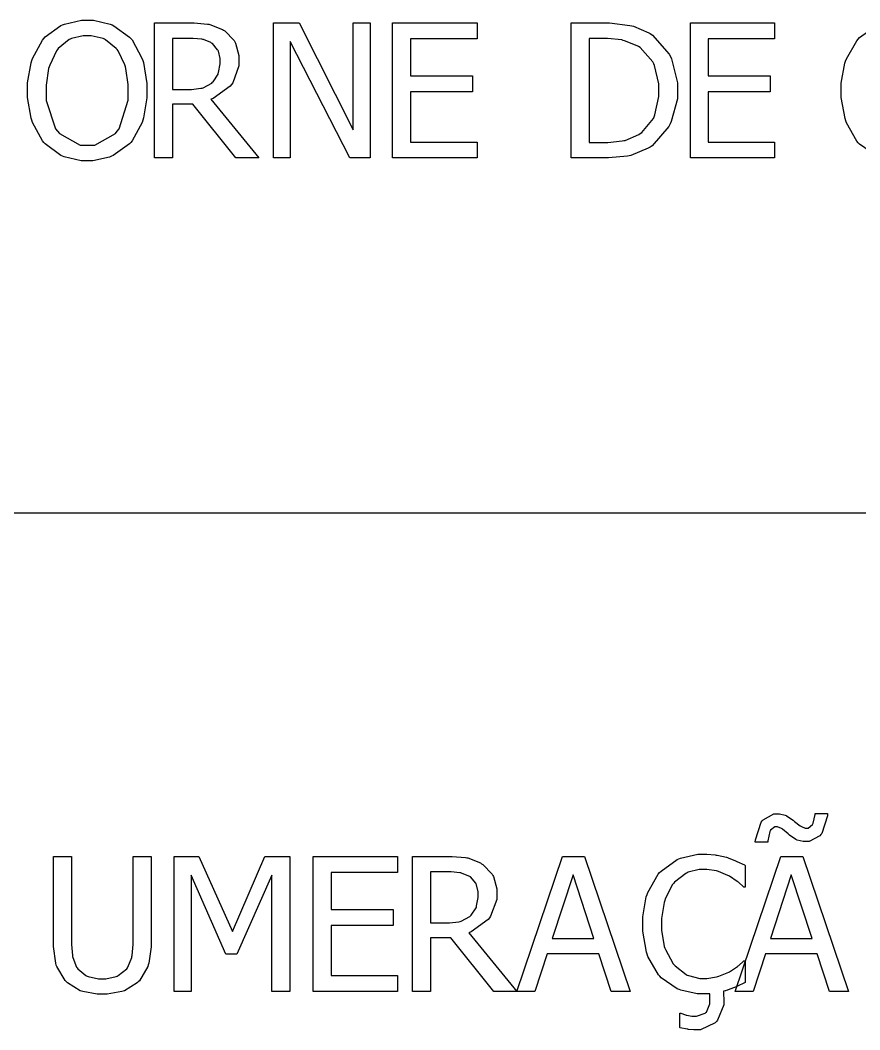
# Model space of a CAD drawing. Header units: millimetres. Extents: x 1974 to 2099, y 1386 to 1555.
# Drawn here: x 2086.345 to 2087.396, y 1481.83 to 1483.093 of the extents above; entities that cross this region are included whole.
import ezdxf

# ---------------------------------------------------------------- set-up
doc = ezdxf.new("R2010")
doc.units = ezdxf.units.MM
doc.layers.add('TEXTO', color=4, linetype='Continuous')

msp = doc.modelspace()

# ---------------------------------------------------------------- linework, layer by layer
at = {"layer": 'TEXTO', "color": 0}
for p, q in [((2086.4003, 1483.0883), (2086.4216, 1483.0931)), ((2086.4216, 1483.0931), (2086.4288, 1483.0931)), ((2086.4288, 1483.0931), (2086.4365, 1483.0931)), ((2086.4365, 1483.0931), (2086.4576, 1483.0882)), ((2086.376, 1483.0722), (2086.3957, 1483.0864)), ((2086.3957, 1483.0864), (2086.398, 1483.0873)), ((2086.398, 1483.0873), (2086.4003, 1483.0883)), ((2086.4576, 1483.0882), (2086.4599, 1483.0872)), ((2086.4599, 1483.0872), (2086.4622, 1483.0862)), ((2086.4622, 1483.0862), (2086.4817, 1483.0721)), ((2086.5129, 1482.9207), (2086.5129, 1483.0897)), ((2086.5129, 1483.0897), (2086.5564, 1483.0897)), ((2086.5564, 1483.0897), (2086.5625, 1483.0897)), ((2086.5625, 1483.0897), (2086.5792, 1483.0883)), ((2086.5792, 1483.0883), (2086.5808, 1483.088)), ((2086.5808, 1483.088), (2086.5823, 1483.0878)), ((2086.5823, 1483.0878), (2086.598, 1483.0816)), ((2086.598, 1483.0816), (2086.5994, 1483.0806)), ((2086.5994, 1483.0806), (2086.6008, 1483.0798)), ((2086.6008, 1483.0798), (2086.6126, 1483.0677)), ((2086.6619, 1482.9207), (2086.6619, 1483.0897)), ((2086.6619, 1483.0897), (2086.6938, 1483.0897)), ((2086.6938, 1483.0897), (2086.7617, 1482.9559)), ((2086.7617, 1482.9559), (2086.7617, 1483.0897)), ((2086.7617, 1483.0897), (2086.7827, 1483.0897)), ((2086.7827, 1483.0897), (2086.7827, 1482.9207)), ((2086.7827, 1483.0897), (2086.7827, 1483.0897)), ((2086.8109, 1482.9207), (2086.8109, 1483.0897)), ((2086.8109, 1483.0897), (2086.9166, 1483.0897)), ((2086.9166, 1483.0897), (2086.9166, 1483.0697)), ((2087.0344, 1482.9207), (2087.0344, 1483.0897)), ((2087.0344, 1483.0897), (2087.0729, 1483.0897)), ((2087.0729, 1483.0897), (2087.0822, 1483.0897)), ((2087.0822, 1483.0897), (2087.1079, 1483.0867)), ((2087.1079, 1483.0867), (2087.1102, 1483.086)), ((2087.1102, 1483.086), (2087.1124, 1483.0855)), ((2087.1124, 1483.0855), (2087.1317, 1483.0774)), ((2087.1835, 1482.9207), (2087.1835, 1483.0897)), ((2087.1835, 1483.0897), (2087.289, 1483.0897)), ((2087.289, 1483.0897), (2087.289, 1483.0697)), ((2087.3952, 1483.0714), (2087.4152, 1483.0858)), ((2086.3603, 1483.0452), (2086.3728, 1483.0683)), ((2086.3728, 1483.0683), (2086.3744, 1483.0703)), ((2086.3744, 1483.0703), (2086.376, 1483.0722)), ((2086.406, 1483.0688), (2086.3926, 1483.0578)), ((2086.4075, 1483.0695), (2086.406, 1483.0688)), ((2086.409, 1483.0703), (2086.4075, 1483.0695)), ((2086.4236, 1483.0737), (2086.409, 1483.0703)), ((2086.429, 1483.0737), (2086.4236, 1483.0737)), ((2086.4339, 1483.0737), (2086.429, 1483.0737)), ((2086.4486, 1483.0702), (2086.4339, 1483.0737)), ((2086.4502, 1483.0694), (2086.4486, 1483.0702)), ((2086.4517, 1483.0687), (2086.4502, 1483.0694)), ((2086.4652, 1483.0577), (2086.4517, 1483.0687)), ((2086.4817, 1483.0721), (2086.4833, 1483.0703)), ((2086.4833, 1483.0703), (2086.4849, 1483.0684)), ((2086.4833, 1483.0703), (2086.4833, 1483.0703)), ((2086.4849, 1483.0684), (2086.4973, 1483.0455)), ((2086.5576, 1483.0703), (2086.5354, 1483.0703)), ((2086.5354, 1483.0703), (2086.5354, 1483.0066)), ((2086.5612, 1483.0703), (2086.5576, 1483.0703)), ((2086.5723, 1483.0693), (2086.5612, 1483.0703)), ((2086.5733, 1483.0691), (2086.5723, 1483.0693)), ((2086.5744, 1483.0689), (2086.5733, 1483.0691)), ((2086.5836, 1483.0651), (2086.5744, 1483.0689)), ((2086.6126, 1483.0677), (2086.6135, 1483.066)), ((2086.6135, 1483.066), (2086.6143, 1483.0646)), ((2086.7576, 1482.9207), (2086.6829, 1483.0664)), ((2086.6829, 1483.0664), (2086.6829, 1482.9207)), ((2086.9166, 1483.0697), (2086.8334, 1483.0697)), ((2086.8334, 1483.0697), (2086.8334, 1483.0234)), ((2087.0739, 1483.0703), (2087.0568, 1483.0703)), ((2087.0568, 1483.0703), (2087.0568, 1482.94)), ((2087.0798, 1483.0703), (2087.0739, 1483.0703)), ((2087.0976, 1483.0684), (2087.0798, 1483.0703)), ((2087.0993, 1483.0679), (2087.0976, 1483.0684)), ((2087.101, 1483.0675), (2087.0993, 1483.0679)), ((2087.117, 1483.0611), (2087.101, 1483.0675)), ((2087.1317, 1483.0774), (2087.1333, 1483.0763)), ((2087.1333, 1483.0763), (2087.136, 1483.0745)), ((2087.136, 1483.0745), (2087.1571, 1483.0506)), ((2087.289, 1483.0697), (2087.2059, 1483.0697)), ((2087.2059, 1483.0697), (2087.2059, 1483.0234)), ((2087.3788, 1483.0446), (2087.3919, 1483.0675)), ((2087.3919, 1483.0675), (2087.3935, 1483.0695)), ((2087.3935, 1483.0695), (2087.3952, 1483.0714)), ((2086.3903, 1483.0549), (2086.3818, 1483.0369)), ((2086.3914, 1483.0563), (2086.3903, 1483.0549)), ((2086.3926, 1483.0578), (2086.3914, 1483.0563)), ((2086.4663, 1483.0563), (2086.4652, 1483.0577)), ((2086.4674, 1483.0549), (2086.4663, 1483.0563)), ((2086.476, 1483.0371), (2086.4674, 1483.0549)), ((2086.5845, 1483.0646), (2086.5836, 1483.0651)), ((2086.5854, 1483.0639), (2086.5845, 1483.0646)), ((2086.592, 1483.0562), (2086.5854, 1483.0639)), ((2086.5925, 1483.0552), (2086.592, 1483.0562)), ((2086.593, 1483.0542), (2086.5925, 1483.0552)), ((2086.5951, 1483.0454), (2086.593, 1483.0542)), ((2086.6143, 1483.0646), (2086.6187, 1483.049)), ((2087.1186, 1483.0601), (2087.117, 1483.0611)), ((2087.1206, 1483.0589), (2087.1186, 1483.0601)), ((2087.1366, 1483.041), (2087.1206, 1483.0589)), ((2086.3585, 1483.0399), (2086.3594, 1483.0425)), ((2086.3594, 1483.0425), (2086.3603, 1483.0452)), ((2086.4973, 1483.0455), (2086.4983, 1483.0427)), ((2086.4983, 1483.0427), (2086.4991, 1483.04)), ((2086.5951, 1483.0421), (2086.5951, 1483.0454)), ((2086.5951, 1483.0387), (2086.5951, 1483.0421)), ((2086.5951, 1483.0421), (2086.5951, 1483.0421)), ((2086.6187, 1483.049), (2086.6187, 1483.0438)), ((2086.6187, 1483.0438), (2086.6187, 1483.0361)), ((2087.1376, 1483.0387), (2087.1366, 1483.041)), ((2087.1571, 1483.0506), (2087.1586, 1483.0477)), ((2087.1586, 1483.0477), (2087.1601, 1483.0447)), ((2087.1601, 1483.0447), (2087.1676, 1483.0149)), ((2087.3769, 1483.0394), (2087.3778, 1483.042)), ((2087.3778, 1483.042), (2087.3788, 1483.0446)), ((2086.3542, 1483.0146), (2086.3585, 1483.0399)), ((2086.3805, 1483.0325), (2086.3775, 1483.012)), ((2086.3811, 1483.0346), (2086.3805, 1483.0325)), ((2086.3818, 1483.0369), (2086.3811, 1483.0346)), ((2086.4766, 1483.0349), (2086.476, 1483.0371)), ((2086.4772, 1483.0327), (2086.4766, 1483.0349)), ((2086.4802, 1483.0126), (2086.4772, 1483.0327)), ((2086.4991, 1483.04), (2086.5035, 1483.0139)), ((2086.5928, 1483.0267), (2086.5932, 1483.0278)), ((2086.5932, 1483.0278), (2086.5951, 1483.0387)), ((2086.6187, 1483.0361), (2086.6108, 1483.0149)), ((2087.1388, 1483.0364), (2087.1376, 1483.0387)), ((2087.1441, 1483.0137), (2087.1388, 1483.0364)), ((2087.3724, 1483.0143), (2087.3769, 1483.0394)), ((2086.5846, 1483.0144), (2086.5856, 1483.0154)), ((2086.5856, 1483.0154), (2086.5864, 1483.0162)), ((2086.5864, 1483.0162), (2086.5925, 1483.0256)), ((2086.5925, 1483.0256), (2086.5928, 1483.0267)), ((2086.8334, 1483.0234), (2086.9108, 1483.0234)), ((2086.9108, 1483.0234), (2086.9108, 1483.0034)), ((2087.2059, 1483.0234), (2087.2834, 1483.0234)), ((2087.2834, 1483.0234), (2087.2834, 1483.0034)), ((2086.3542, 1483.0051), (2086.3542, 1483.0146)), ((2086.3542, 1482.9966), (2086.3542, 1483.0051)), ((2086.3775, 1483.012), (2086.3775, 1483.0051)), ((2086.3775, 1483.0051), (2086.3775, 1482.9925)), ((2086.4802, 1483.0051), (2086.4802, 1483.0126)), ((2086.4802, 1482.9932), (2086.4802, 1483.0051)), ((2086.4802, 1483.0051), (2086.4802, 1483.0051)), ((2086.5035, 1483.0139), (2086.5035, 1483.0051)), ((2086.5035, 1483.0051), (2086.5035, 1482.9959)), ((2086.5354, 1483.0066), (2086.5551, 1483.0066)), ((2086.5551, 1483.0066), (2086.5594, 1483.0066)), ((2086.5594, 1483.0066), (2086.5711, 1483.0081)), ((2086.5711, 1483.0081), (2086.5725, 1483.0082)), ((2086.5725, 1483.0082), (2086.5737, 1483.0085)), ((2086.5737, 1483.0085), (2086.5846, 1483.0144)), ((2086.6076, 1483.0107), (2086.5863, 1482.9953)), ((2086.6092, 1483.0127), (2086.6076, 1483.0107)), ((2086.6108, 1483.0149), (2086.6092, 1483.0127)), ((2086.9108, 1483.0034), (2086.8334, 1483.0034)), ((2086.8334, 1483.0034), (2086.8334, 1482.9407)), ((2087.1441, 1483.0054), (2087.1441, 1483.0137)), ((2087.1441, 1482.9977), (2087.1441, 1483.0054)), ((2087.1441, 1483.0054), (2087.1441, 1483.0054)), ((2087.1676, 1483.0149), (2087.1676, 1483.005)), ((2087.1676, 1483.005), (2087.1676, 1482.9946)), ((2087.1676, 1483.005), (2087.1676, 1483.005)), ((2087.2834, 1483.0034), (2087.2059, 1483.0034)), ((2087.2059, 1483.0034), (2087.2059, 1482.9407)), ((2087.3724, 1483.005), (2087.3724, 1483.0143)), ((2087.3724, 1482.9962), (2087.3724, 1483.005)), ((2086.3585, 1482.9707), (2086.3542, 1482.9966)), ((2086.3775, 1482.9925), (2086.3892, 1482.9573)), ((2086.4686, 1482.9573), (2086.4802, 1482.9932)), ((2086.5035, 1482.9959), (2086.4993, 1482.9708)), ((2086.5863, 1482.9953), (2086.5836, 1482.9942)), ((2086.5836, 1482.9942), (2086.6436, 1482.9207)), ((2086.5836, 1482.9942), (2086.5836, 1482.9942)), ((2087.1392, 1482.9746), (2087.1441, 1482.9977)), ((2087.1676, 1482.9946), (2087.1597, 1482.9664)), ((2087.3771, 1482.97), (2087.3724, 1482.9962)), ((2086.561, 1482.9879), (2086.5354, 1482.9879)), ((2086.5354, 1482.9879), (2086.5354, 1482.9207)), ((2086.6146, 1482.9207), (2086.561, 1482.9879)), ((2086.3594, 1482.9679), (2086.3585, 1482.9707)), ((2086.3603, 1482.9652), (2086.3594, 1482.9679)), ((2086.3727, 1482.9422), (2086.3603, 1482.9652)), ((2086.4974, 1482.9653), (2086.4849, 1482.9422)), ((2086.4983, 1482.968), (2086.4974, 1482.9653)), ((2086.4993, 1482.9708), (2086.4983, 1482.968)), ((2087.1226, 1482.9526), (2087.1373, 1482.9702)), ((2087.1373, 1482.9702), (2087.1382, 1482.9723)), ((2087.1382, 1482.9723), (2087.1392, 1482.9746)), ((2087.1597, 1482.9664), (2087.1582, 1482.9633)), ((2087.3781, 1482.9672), (2087.3771, 1482.97)), ((2087.379, 1482.9645), (2087.3781, 1482.9672)), ((2087.3919, 1482.9416), (2087.379, 1482.9645)), ((2086.3892, 1482.9573), (2086.3915, 1482.9542)), ((2086.3915, 1482.9542), (2086.3939, 1482.9513)), ((2086.464, 1482.9513), (2086.4663, 1482.9542)), ((2086.4663, 1482.9542), (2086.4686, 1482.9573)), ((2087.1207, 1482.9512), (2087.1226, 1482.9526)), ((2087.1566, 1482.9602), (2087.1357, 1482.936)), ((2087.1582, 1482.9633), (2087.1566, 1482.9602)), ((2086.3744, 1482.9402), (2086.3727, 1482.9422)), ((2086.376, 1482.9384), (2086.3744, 1482.9402)), ((2086.3939, 1482.9513), (2086.4201, 1482.9366)), ((2086.4383, 1482.9366), (2086.464, 1482.9513)), ((2086.4833, 1482.9402), (2086.4816, 1482.9383)), ((2086.4849, 1482.9422), (2086.4833, 1482.9402)), ((2086.8334, 1482.9407), (2086.9166, 1482.9407)), ((2086.9166, 1482.9407), (2086.9166, 1482.9207)), ((2087.0568, 1482.94), (2087.0739, 1482.94)), ((2087.0739, 1482.94), (2087.0804, 1482.94)), ((2087.0804, 1482.94), (2087.0981, 1482.942)), ((2087.0981, 1482.942), (2087.1001, 1482.9424)), ((2087.1001, 1482.9424), (2087.1019, 1482.9428)), ((2087.1019, 1482.9428), (2087.1191, 1482.9502)), ((2087.1191, 1482.9502), (2087.1207, 1482.9512)), ((2087.2059, 1482.9407), (2087.289, 1482.9407)), ((2087.289, 1482.9407), (2087.289, 1482.9207)), ((2087.3937, 1482.9398), (2087.3919, 1482.9416)), ((2087.3953, 1482.938), (2087.3937, 1482.9398)), ((2086.3956, 1482.924), (2086.376, 1482.9384)), ((2086.4201, 1482.9366), (2086.429, 1482.9366)), ((2086.429, 1482.9366), (2086.4383, 1482.9366)), ((2086.4816, 1482.9383), (2086.4614, 1482.9238)), ((2087.1309, 1482.9328), (2087.1091, 1482.924)), ((2087.1331, 1482.9343), (2087.1309, 1482.9328)), ((2087.1357, 1482.936), (2087.1331, 1482.9343)), ((2087.4153, 1482.9242), (2087.3953, 1482.938)), ((2086.3979, 1482.923), (2086.3956, 1482.924)), ((2086.4001, 1482.922), (2086.3979, 1482.923)), ((2086.421, 1482.9171), (2086.4001, 1482.922)), ((2086.4288, 1482.9171), (2086.421, 1482.9171)), ((2086.4358, 1482.9171), (2086.4288, 1482.9171)), ((2086.4568, 1482.9219), (2086.4358, 1482.9171)), ((2086.4591, 1482.9228), (2086.4568, 1482.9219)), ((2086.4614, 1482.9238), (2086.4591, 1482.9228)), ((2086.5354, 1482.9207), (2086.5129, 1482.9207)), ((2086.6436, 1482.9207), (2086.6146, 1482.9207)), ((2086.6829, 1482.9207), (2086.6619, 1482.9207)), ((2086.7827, 1482.9207), (2086.7576, 1482.9207)), ((2086.9166, 1482.9207), (2086.8109, 1482.9207)), ((2086.9166, 1482.9207), (2086.9166, 1482.9207)), ((2087.0732, 1482.9207), (2087.0344, 1482.9207)), ((2087.0811, 1482.9207), (2087.0732, 1482.9207)), ((2087.1048, 1482.9231), (2087.0811, 1482.9207)), ((2087.107, 1482.9235), (2087.1048, 1482.9231)), ((2087.1091, 1482.924), (2087.107, 1482.9235)), ((2087.289, 1482.9207), (2087.1835, 1482.9207)), ((2087.289, 1482.9207), (2087.289, 1482.9207)), ((2098.7779, 1482.4762), (2069.8934, 1482.4762)), ((2087.2746, 1482.0926), (2087.288, 1482.1)), ((2087.288, 1482.1), (2087.2925, 1482.1)), ((2087.2925, 1482.1), (2087.2951, 1482.1)), ((2087.2951, 1482.1), (2087.3023, 1482.0982)), ((2087.3023, 1482.0982), (2087.3032, 1482.0978)), ((2087.3032, 1482.0978), (2087.3039, 1482.0975)), ((2087.3039, 1482.0975), (2087.3121, 1482.0921)), ((2087.3372, 1482.0882), (2087.3395, 1482.0992)), ((2087.3395, 1482.1006), (2087.3553, 1482.1006)), ((2087.3395, 1482.0992), (2087.3395, 1482.1006)), ((2087.3395, 1482.1006), (2087.3395, 1482.1006)), ((2087.3552, 1482.0977), (2087.3481, 1482.0756)), ((2087.3553, 1482.1006), (2087.3552, 1482.0977)), ((2087.2649, 1482.0676), (2087.272, 1482.0897)), ((2087.272, 1482.0897), (2087.2734, 1482.0911)), ((2087.2734, 1482.0911), (2087.2746, 1482.0926)), ((2087.2891, 1482.0836), (2087.2836, 1482.0794)), ((2087.291, 1482.0836), (2087.2891, 1482.0836)), ((2087.2926, 1482.0836), (2087.291, 1482.0836)), ((2087.2975, 1482.0816), (2087.2926, 1482.0836)), ((2087.2982, 1482.0811), (2087.2975, 1482.0816)), ((2087.2988, 1482.0807), (2087.2982, 1482.0811)), ((2087.306, 1482.0748), (2087.2988, 1482.0807)), ((2087.3121, 1482.0921), (2087.3129, 1482.0913)), ((2087.3129, 1482.0913), (2087.3138, 1482.0906)), ((2087.3138, 1482.0906), (2087.3211, 1482.0849)), ((2087.3211, 1482.0849), (2087.3218, 1482.0845)), ((2087.3218, 1482.0845), (2087.3224, 1482.0841)), ((2087.3224, 1482.0841), (2087.3273, 1482.0821)), ((2087.3273, 1482.0821), (2087.329, 1482.0821)), ((2087.329, 1482.0821), (2087.3309, 1482.0821)), ((2087.3309, 1482.0821), (2087.3362, 1482.0865)), ((2087.3362, 1482.0865), (2087.3367, 1482.0873)), ((2087.3367, 1482.0873), (2087.3372, 1482.0882)), ((2087.2648, 1482.0647), (2087.2649, 1482.0676)), ((2087.2829, 1482.0777), (2087.2806, 1482.0662)), ((2087.2833, 1482.0785), (2087.2829, 1482.0777)), ((2087.2836, 1482.0794), (2087.2833, 1482.0785)), ((2087.3068, 1482.074), (2087.306, 1482.0748)), ((2087.3076, 1482.0733), (2087.3068, 1482.074)), ((2087.3157, 1482.0677), (2087.3076, 1482.0733)), ((2087.3165, 1482.0673), (2087.3157, 1482.0677)), ((2087.3457, 1482.0726), (2087.332, 1482.0652)), ((2087.3469, 1482.074), (2087.3457, 1482.0726)), ((2087.3481, 1482.0756), (2087.3469, 1482.074)), ((2087.2806, 1482.0647), (2087.2648, 1482.0647)), ((2087.2806, 1482.0662), (2087.2806, 1482.0647)), ((2087.3173, 1482.0671), (2087.3165, 1482.0673)), ((2087.3247, 1482.0652), (2087.3173, 1482.0671)), ((2087.3275, 1482.0652), (2087.3247, 1482.0652)), ((2087.332, 1482.0652), (2087.3275, 1482.0652)), ((2086.3865, 1481.9412), (2086.3865, 1482.0466)), ((2086.3865, 1482.0466), (2086.4091, 1482.0466)), ((2086.4091, 1482.0466), (2086.4091, 1481.9412)), ((2086.4863, 1481.9406), (2086.4863, 1482.0466)), ((2086.4863, 1482.0466), (2086.5087, 1482.0466)), ((2086.5087, 1482.0466), (2086.5087, 1481.9412)), ((2086.5376, 1481.8777), (2086.5376, 1482.0466)), ((2086.5376, 1482.0466), (2086.5683, 1482.0466)), ((2086.5683, 1482.0466), (2086.6105, 1481.9526)), ((2086.6105, 1481.9526), (2086.6512, 1482.0466)), ((2086.6512, 1482.0466), (2086.6824, 1482.0466)), ((2086.6824, 1482.0466), (2086.6824, 1481.8777)), ((2086.6824, 1482.0466), (2086.6824, 1482.0466)), ((2086.7116, 1481.8777), (2086.7116, 1482.0466)), ((2086.7116, 1482.0466), (2086.8171, 1482.0466)), ((2086.8171, 1482.0466), (2086.8171, 1482.0267)), ((2086.8358, 1481.8777), (2086.8358, 1482.0466)), ((2086.8358, 1482.0466), (2086.8793, 1482.0466)), ((2086.8793, 1482.0466), (2086.8853, 1482.0466)), ((2086.8853, 1482.0466), (2086.902, 1482.0453)), ((2086.902, 1482.0453), (2086.9037, 1482.045)), ((2086.9037, 1482.045), (2086.9052, 1482.0448)), ((2086.9052, 1482.0448), (2086.9207, 1482.0386)), ((2086.9664, 1481.8777), (2087.0234, 1482.0466)), ((2087.0234, 1482.0466), (2087.0511, 1482.0466)), ((2087.0511, 1482.0466), (2087.1081, 1481.8777)), ((2087.1468, 1482.0283), (2087.1668, 1482.0428)), ((2087.1668, 1482.0428), (2087.1691, 1482.0438)), ((2087.1691, 1482.0438), (2087.1713, 1482.0447)), ((2087.1713, 1482.0447), (2087.1928, 1482.0497)), ((2087.1928, 1482.0497), (2087.2, 1482.0497)), ((2087.2, 1482.0497), (2087.204, 1482.0497)), ((2087.204, 1482.0497), (2087.2147, 1482.0487)), ((2087.2147, 1482.0487), (2087.2159, 1482.0484)), ((2087.2159, 1482.0484), (2087.2171, 1482.0482)), ((2087.2171, 1482.0482), (2087.2287, 1482.0456)), ((2087.2287, 1482.0456), (2087.2299, 1482.0452)), ((2087.2299, 1482.0452), (2087.2307, 1482.045)), ((2087.2307, 1482.045), (2087.24, 1482.0414)), ((2087.2397, 1481.8777), (2087.2967, 1482.0466)), ((2087.2967, 1482.0466), (2087.3243, 1482.0466)), ((2087.3243, 1482.0466), (2087.3812, 1481.8777)), ((2086.9207, 1482.0386), (2086.9223, 1482.0376)), ((2086.9223, 1482.0376), (2086.9238, 1482.0368)), ((2086.9238, 1482.0368), (2086.9354, 1482.0245)), ((2087.1947, 1482.0305), (2087.1809, 1482.0269)), ((2087.1999, 1482.0305), (2087.1947, 1482.0305)), ((2087.204, 1482.0305), (2087.1999, 1482.0305)), ((2087.2161, 1482.0286), (2087.204, 1482.0305)), ((2087.24, 1482.0414), (2087.241, 1482.0409)), ((2087.241, 1482.0409), (2087.2418, 1482.0405)), ((2087.2418, 1482.0405), (2087.2513, 1482.036)), ((2087.2513, 1482.036), (2087.2523, 1482.0354)), ((2087.2523, 1482.0354), (2087.2523, 1482.0083)), ((2086.6023, 1481.9242), (2086.5587, 1482.0232)), ((2086.5587, 1482.0232), (2086.5587, 1481.8777)), ((2086.66, 1482.0232), (2086.6159, 1481.9242)), ((2086.66, 1481.8777), (2086.66, 1482.0232)), ((2086.8171, 1482.0267), (2086.734, 1482.0267)), ((2086.734, 1482.0267), (2086.734, 1481.9803)), ((2086.8805, 1482.0274), (2086.8582, 1482.0274)), ((2086.8582, 1482.0274), (2086.8582, 1481.9635)), ((2086.8841, 1482.0274), (2086.8805, 1482.0274)), ((2086.8951, 1482.0263), (2086.8841, 1482.0274)), ((2086.8962, 1482.026), (2086.8951, 1482.0263)), ((2086.8972, 1482.0258), (2086.8962, 1482.026)), ((2086.9064, 1482.0221), (2086.8972, 1482.0258)), ((2086.9074, 1482.0215), (2086.9064, 1482.0221)), ((2086.9082, 1482.021), (2086.9074, 1482.0215)), ((2086.9149, 1482.0131), (2086.9082, 1482.021)), ((2086.9354, 1482.0245), (2086.9362, 1482.023)), ((2086.9362, 1482.023), (2086.9371, 1482.0215)), ((2086.9371, 1482.0215), (2086.9415, 1482.006)), ((2087.0367, 1482.0237), (2087.0106, 1481.944)), ((2087.0627, 1481.944), (2087.0367, 1482.0237)), ((2087.1303, 1482.0017), (2087.1434, 1482.0245)), ((2087.1434, 1482.0245), (2087.1451, 1482.0264)), ((2087.1451, 1482.0264), (2087.1468, 1482.0283)), ((2087.1777, 1482.0254), (2087.1637, 1482.0145)), ((2087.1794, 1482.0261), (2087.1777, 1482.0254)), ((2087.1809, 1482.0269), (2087.1794, 1482.0261)), ((2087.2174, 1482.0282), (2087.2161, 1482.0286)), ((2087.2187, 1482.0279), (2087.2174, 1482.0282)), ((2087.2304, 1482.023), (2087.2187, 1482.0279)), ((2087.2315, 1482.0224), (2087.2304, 1482.023)), ((2087.2325, 1482.0219), (2087.2315, 1482.0224)), ((2087.242, 1482.0155), (2087.2325, 1482.0219)), ((2087.3098, 1482.0237), (2087.2839, 1481.944)), ((2087.336, 1481.944), (2087.3098, 1482.0237)), ((2086.9154, 1482.0122), (2086.9149, 1482.0131)), ((2086.9158, 1482.0112), (2086.9154, 1482.0122)), ((2086.918, 1482.0023), (2086.9158, 1482.0112)), ((2086.9415, 1482.006), (2086.9415, 1482.0007)), ((2087.1612, 1482.0117), (2087.152, 1481.9936)), ((2087.1625, 1482.013), (2087.1612, 1482.0117)), ((2087.1637, 1482.0145), (2087.1625, 1482.013)), ((2087.2428, 1482.0148), (2087.242, 1482.0155)), ((2087.2436, 1482.0143), (2087.2428, 1482.0148)), ((2087.2499, 1482.0087), (2087.2436, 1482.0143)), ((2087.2504, 1482.0083), (2087.2499, 1482.0087)), ((2087.2523, 1482.0083), (2087.2504, 1482.0083)), ((2086.9161, 1481.9848), (2086.918, 1481.9955)), ((2086.918, 1481.9991), (2086.918, 1482.0023)), ((2086.918, 1481.9955), (2086.918, 1481.9991)), ((2086.918, 1481.9991), (2086.918, 1481.9991)), ((2086.9415, 1481.993), (2086.9336, 1481.9719)), ((2086.9415, 1482.0007), (2086.9415, 1481.993)), ((2087.1241, 1481.9713), (2087.1284, 1481.9963)), ((2087.1284, 1481.9963), (2087.1294, 1481.9989)), ((2087.1294, 1481.9989), (2087.1303, 1482.0017)), ((2087.152, 1481.9936), (2087.1514, 1481.9914)), ((2086.734, 1481.9803), (2086.8115, 1481.9803)), ((2086.8115, 1481.9803), (2086.8115, 1481.9604)), ((2086.9092, 1481.9732), (2086.9153, 1481.9825)), ((2086.9153, 1481.9825), (2086.9157, 1481.9836)), ((2086.9157, 1481.9836), (2086.9161, 1481.9848)), ((2087.1507, 1481.9892), (2087.1474, 1481.9689)), ((2087.1514, 1481.9914), (2087.1507, 1481.9892)), ((2086.8966, 1481.9655), (2086.9074, 1481.9714)), ((2086.9074, 1481.9714), (2086.9084, 1481.9722)), ((2086.9084, 1481.9722), (2086.9092, 1481.9732)), ((2086.9305, 1481.9677), (2086.9091, 1481.9522)), ((2086.9321, 1481.9697), (2086.9305, 1481.9677)), ((2086.9336, 1481.9719), (2086.9321, 1481.9697)), ((2087.1241, 1481.962), (2087.1241, 1481.9713)), ((2087.1474, 1481.9689), (2087.1474, 1481.962)), ((2086.8115, 1481.9604), (2086.734, 1481.9604)), ((2086.734, 1481.9604), (2086.734, 1481.8977)), ((2086.8582, 1481.9635), (2086.8779, 1481.9635)), ((2086.8779, 1481.9635), (2086.8822, 1481.9635)), ((2086.8822, 1481.9635), (2086.894, 1481.965)), ((2086.894, 1481.965), (2086.8953, 1481.9653)), ((2086.8953, 1481.9653), (2086.8966, 1481.9655)), ((2087.1241, 1481.9532), (2087.1241, 1481.962)), ((2087.1474, 1481.962), (2087.1474, 1481.9545)), ((2087.1474, 1481.9545), (2087.1509, 1481.9342)), ((2086.3865, 1481.9342), (2086.3865, 1481.9412)), ((2086.4091, 1481.9412), (2086.4091, 1481.9363)), ((2086.5087, 1481.9412), (2086.5087, 1481.9337)), ((2086.8838, 1481.9448), (2086.8582, 1481.9448)), ((2086.8582, 1481.9448), (2086.8582, 1481.8777)), ((2086.9374, 1481.8777), (2086.8838, 1481.9448)), ((2086.9091, 1481.9522), (2086.9064, 1481.9512)), ((2086.9064, 1481.9512), (2086.9665, 1481.8777)), ((2086.9064, 1481.9512), (2086.9064, 1481.9512)), ((2087.0106, 1481.944), (2087.0627, 1481.944)), ((2087.0106, 1481.944), (2087.0106, 1481.944)), ((2087.1286, 1481.927), (2087.1241, 1481.9532)), ((2087.2839, 1481.944), (2087.336, 1481.944)), ((2087.2839, 1481.944), (2087.2839, 1481.944)), ((2086.3896, 1481.913), (2086.3865, 1481.9342)), ((2086.4091, 1481.9363), (2086.4103, 1481.9229)), ((2086.485, 1481.9229), (2086.4863, 1481.9363)), ((2086.4863, 1481.9363), (2086.4863, 1481.9406)), ((2086.5087, 1481.9337), (2086.5058, 1481.9132)), ((2087.1509, 1481.9342), (2087.1517, 1481.9321)), ((2087.1517, 1481.9321), (2087.1524, 1481.9301)), ((2087.1524, 1481.9301), (2087.1618, 1481.9124)), ((2086.4103, 1481.9229), (2086.4105, 1481.9215)), ((2086.4105, 1481.9215), (2086.4108, 1481.9203)), ((2086.4108, 1481.9203), (2086.4155, 1481.9082)), ((2086.4797, 1481.9083), (2086.4845, 1481.9203)), ((2086.4845, 1481.9203), (2086.4848, 1481.9215)), ((2086.4848, 1481.9215), (2086.485, 1481.9229)), ((2086.6159, 1481.9242), (2086.6023, 1481.9242)), ((2087.0044, 1481.9249), (2086.9891, 1481.8777)), ((2087.069, 1481.9249), (2087.0044, 1481.9249)), ((2087.0843, 1481.8777), (2087.069, 1481.9249)), ((2087.1296, 1481.9242), (2087.1286, 1481.927)), ((2087.1305, 1481.9215), (2087.1296, 1481.9242)), ((2087.1435, 1481.8986), (2087.1305, 1481.9215)), ((2087.25, 1481.9155), (2087.2505, 1481.9159)), ((2087.2505, 1481.9159), (2087.2523, 1481.9159)), ((2087.2523, 1481.9159), (2087.2523, 1481.8891)), ((2087.2777, 1481.9249), (2087.2623, 1481.8777)), ((2087.3423, 1481.9249), (2087.2777, 1481.9249)), ((2087.3575, 1481.8777), (2087.3423, 1481.9249)), ((2086.3901, 1481.9108), (2086.3896, 1481.913)), ((2086.3908, 1481.9088), (2086.3901, 1481.9108)), ((2086.4011, 1481.8913), (2086.3908, 1481.9088)), ((2086.4155, 1481.9082), (2086.4163, 1481.9071)), ((2086.4163, 1481.9071), (2086.417, 1481.9061)), ((2086.417, 1481.9061), (2086.4272, 1481.8975)), ((2086.4676, 1481.8975), (2086.4783, 1481.9061)), ((2086.4783, 1481.9061), (2086.479, 1481.9071)), ((2086.479, 1481.9071), (2086.4797, 1481.9083)), ((2086.5045, 1481.909), (2086.494, 1481.8911)), ((2086.5052, 1481.9111), (2086.5045, 1481.909)), ((2086.5058, 1481.9132), (2086.5052, 1481.9111)), ((2087.1618, 1481.9124), (2087.1631, 1481.9109)), ((2087.1631, 1481.9109), (2087.1643, 1481.9096)), ((2087.1643, 1481.9096), (2087.1781, 1481.8991)), ((2087.2336, 1481.903), (2087.2426, 1481.909)), ((2087.2426, 1481.909), (2087.2434, 1481.9096)), ((2087.2434, 1481.9096), (2087.2441, 1481.9102)), ((2087.2441, 1481.9102), (2087.25, 1481.9155)), ((2086.4027, 1481.8897), (2086.4011, 1481.8913)), ((2086.4272, 1481.8975), (2086.4286, 1481.8968)), ((2086.4286, 1481.8968), (2086.4298, 1481.8963)), ((2086.4298, 1481.8963), (2086.4431, 1481.8934)), ((2086.4431, 1481.8934), (2086.4476, 1481.8934)), ((2086.4476, 1481.8934), (2086.4522, 1481.8934)), ((2086.4522, 1481.8934), (2086.465, 1481.8963)), ((2086.465, 1481.8963), (2086.4663, 1481.8968)), ((2086.4663, 1481.8968), (2086.4676, 1481.8975)), ((2086.494, 1481.8911), (2086.4926, 1481.8897)), ((2086.734, 1481.8977), (2086.8171, 1481.8977)), ((2086.8171, 1481.8977), (2086.8171, 1481.8777)), ((2087.1452, 1481.8968), (2087.1435, 1481.8986)), ((2087.1469, 1481.8949), (2087.1452, 1481.8968)), ((2087.1669, 1481.8811), (2087.1469, 1481.8949)), ((2087.1781, 1481.8991), (2087.1797, 1481.8983)), ((2087.1797, 1481.8983), (2087.1812, 1481.8977)), ((2087.1812, 1481.8977), (2087.1952, 1481.894)), ((2087.1952, 1481.894), (2087.1999, 1481.894)), ((2087.1999, 1481.894), (2087.2043, 1481.894)), ((2087.2043, 1481.894), (2087.2164, 1481.896)), ((2087.2164, 1481.896), (2087.2179, 1481.8964)), ((2087.2179, 1481.8964), (2087.2192, 1481.8968)), ((2087.2192, 1481.8968), (2087.2315, 1481.9018)), ((2087.2315, 1481.9018), (2087.2326, 1481.9024)), ((2087.2326, 1481.9024), (2087.2336, 1481.903)), ((2086.4039, 1481.8885), (2086.4027, 1481.8897)), ((2086.4198, 1481.8787), (2086.4039, 1481.8885)), ((2086.4216, 1481.878), (2086.4198, 1481.8787)), ((2086.4234, 1481.8775), (2086.4216, 1481.878)), ((2086.4739, 1481.878), (2086.4721, 1481.8775)), ((2086.4756, 1481.8787), (2086.4739, 1481.878)), ((2086.4912, 1481.8885), (2086.4756, 1481.8787)), ((2086.4926, 1481.8897), (2086.4912, 1481.8885)), ((2087.1693, 1481.8802), (2087.1669, 1481.8811)), ((2087.1715, 1481.8793), (2087.1693, 1481.8802)), ((2087.1921, 1481.8747), (2087.1715, 1481.8793)), ((2087.2249, 1481.8781), (2087.2248, 1481.878)), ((2087.2248, 1481.878), (2087.2248, 1481.8778)), ((2087.2269, 1481.8786), (2087.2249, 1481.8781)), ((2087.2272, 1481.8786), (2087.2269, 1481.8786)), ((2087.2274, 1481.8787), (2087.2272, 1481.8786)), ((2087.2297, 1481.8795), (2087.2274, 1481.8787)), ((2087.2299, 1481.8795), (2087.2297, 1481.8795)), ((2087.231, 1481.8799), (2087.2299, 1481.8795)), ((2087.2409, 1481.8837), (2087.231, 1481.8799)), ((2087.2418, 1481.8842), (2087.2409, 1481.8837)), ((2087.2425, 1481.8845), (2087.2418, 1481.8842)), ((2087.2513, 1481.8887), (2087.2425, 1481.8845)), ((2087.2523, 1481.8891), (2087.2513, 1481.8887)), ((2086.4411, 1481.8742), (2086.4234, 1481.8775)), ((2086.4476, 1481.8742), (2086.4411, 1481.8742)), ((2086.4537, 1481.8742), (2086.4476, 1481.8742)), ((2086.4476, 1481.8742), (2086.4476, 1481.8742)), ((2086.4721, 1481.8775), (2086.4537, 1481.8742)), ((2086.5587, 1481.8777), (2086.5376, 1481.8777)), ((2086.6824, 1481.8777), (2086.66, 1481.8777)), ((2086.8171, 1481.8777), (2086.7116, 1481.8777)), ((2086.8171, 1481.8777), (2086.8171, 1481.8777)), ((2086.8582, 1481.8777), (2086.8358, 1481.8777)), ((2086.9665, 1481.8777), (2086.9374, 1481.8777)), ((2086.9891, 1481.8777), (2086.9664, 1481.8777)), ((2086.9891, 1481.8777), (2086.9891, 1481.8777)), ((2087.1081, 1481.8777), (2087.0843, 1481.8777)), ((2087.1997, 1481.8747), (2087.1921, 1481.8747)), ((2087.2007, 1481.8747), (2087.1997, 1481.8747)), ((2087.1997, 1481.8747), (2087.1997, 1481.8747)), ((2087.2036, 1481.8747), (2087.2007, 1481.8747)), ((2087.204, 1481.8747), (2087.2036, 1481.8747)), ((2087.2042, 1481.8749), (2087.204, 1481.8747)), ((2087.2074, 1481.8749), (2087.2042, 1481.8749)), ((2087.2078, 1481.8749), (2087.2074, 1481.8749)), ((2087.2078, 1481.874), (2087.2078, 1481.8749)), ((2087.2079, 1481.8711), (2087.2078, 1481.874)), ((2087.2079, 1481.8699), (2087.2079, 1481.8711)), ((2087.2079, 1481.8695), (2087.2079, 1481.8699)), ((2087.208, 1481.8667), (2087.2079, 1481.8695)), ((2087.208, 1481.8655), (2087.208, 1481.8667)), ((2087.208, 1481.8621), (2087.208, 1481.8655)), ((2087.2248, 1481.8778), (2087.2251, 1481.874)), ((2087.2251, 1481.874), (2087.2251, 1481.8736)), ((2087.2251, 1481.8736), (2087.2251, 1481.8732)), ((2087.2251, 1481.8732), (2087.2254, 1481.869)), ((2087.2254, 1481.869), (2087.2254, 1481.8676)), ((2087.2254, 1481.8676), (2087.2254, 1481.8608)), ((2087.2623, 1481.8777), (2087.2397, 1481.8777)), ((2087.2623, 1481.8777), (2087.2623, 1481.8777)), ((2087.3812, 1481.8777), (2087.3575, 1481.8777)), ((2087.2038, 1481.852), (2087.208, 1481.8621)), ((2087.2254, 1481.8608), (2087.2176, 1481.8419)), ((2087.1702, 1481.8325), (2087.1702, 1481.8506)), ((2087.1702, 1481.8506), (2087.1712, 1481.8506)), ((2087.1712, 1481.8506), (2087.1716, 1481.8504)), ((2087.1716, 1481.8504), (2087.1776, 1481.8483)), ((2087.1776, 1481.8483), (2087.1784, 1481.8481)), ((2087.1784, 1481.8481), (2087.1791, 1481.8479)), ((2087.1791, 1481.8479), (2087.1852, 1481.8467)), ((2087.1852, 1481.8467), (2087.1873, 1481.8467)), ((2087.1873, 1481.8467), (2087.1912, 1481.8467)), ((2087.1912, 1481.8467), (2087.2022, 1481.8505)), ((2087.2022, 1481.8505), (2087.203, 1481.8512)), ((2087.203, 1481.8512), (2087.2038, 1481.852)), ((2087.2161, 1481.8402), (2087.2145, 1481.8385)), ((2087.2176, 1481.8419), (2087.2161, 1481.8402)), ((2087.1709, 1481.8323), (2087.1702, 1481.8325)), ((2087.1795, 1481.8305), (2087.1709, 1481.8323)), ((2087.1804, 1481.8305), (2087.1795, 1481.8305)), ((2087.1813, 1481.8303), (2087.1804, 1481.8305)), ((2087.1878, 1481.8297), (2087.1813, 1481.8303)), ((2087.1904, 1481.8297), (2087.1878, 1481.8297)), ((2087.1964, 1481.8297), (2087.1904, 1481.8297)), ((2087.2145, 1481.8385), (2087.1964, 1481.8297))]:
    msp.add_line(p, q, dxfattribs=at)

doc.saveas('drawing.dxf')
